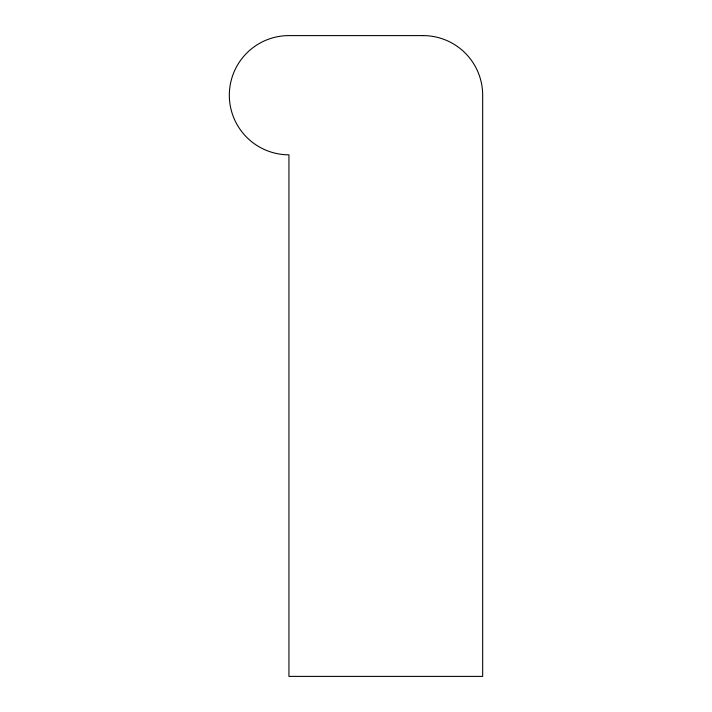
<?xml version="1.0" encoding="UTF-8"?>
<svg xmlns="http://www.w3.org/2000/svg" width="712" height="712" viewBox="0 0 712 712"><rect width="100%" height="100%" fill="white"/><g stroke="black" fill="none" stroke-linecap="round" stroke-linejoin="round"><path stroke-width="1.07" d="M423.062 35.6L288.938 35.6A59.612 59.612 0 0 0 229.326 95.212A59.612 59.612 0 0 0 288.938 154.815L288.938 676.4L482.674 676.4L482.674 95.212A59.612 59.612 0 0 0 423.062 35.6"/></g></svg>
